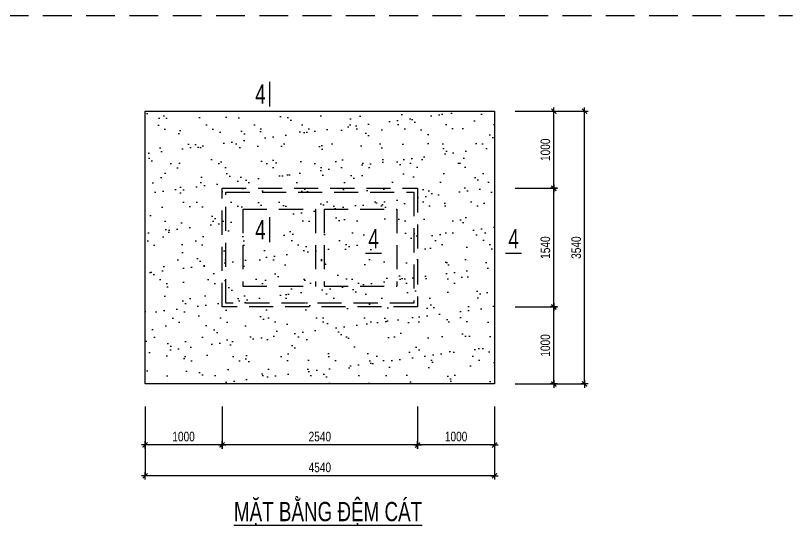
# Model space of a CAD drawing. Extents: x 1229855 to 1302267, y 1135177 to 1201195.
# Drawn here: x 1287075 to 1297167, y 1142936 to 1149554 of the extents above; entities that cross this region are included whole.
import ezdxf
from ezdxf.enums import TextEntityAlignment as Align

# ---------------------------------------------------------------- set-up
doc = ezdxf.new("R2010")
doc.units = 0
doc.header["$LTSCALE"] = 25
doc.header["$MEASUREMENT"] = 0
doc.header["$PDMODE"] = 98
doc.linetypes.add('HIDDEN', pattern=[0.375, 0.25, -0.125])
doc.layers.get('DEFPOINTS').update_dxf_attribs({"linetype": 'CONTINUOUS'})
for name, color, linetype in [('02.CDC.DIM', 1, 'CONTINUOUS'), ('CDC.02.DIM', 1, 'CONTINUOUS'), ('CDC.03.BORDER', 3, 'CONTINUOUS'), ('CDC.04.HIDDEN', 8, 'HIDDEN'), ('CDC.06.TEXT', 2, 'CONTINUOUS'), ('CDC.10.HATCH', 251, 'CONTINUOUS')]:
    doc.layers.add(name, color=color, linetype=linetype)
doc.styles.add('1', font='arial.ttf', dxfattribs={"width": 0.75})
doc.styles.add('KCS_SMTEXT', font='arial.ttf', dxfattribs={"width": 0.7})
doc.dimstyles.new('DX2', dxfattribs={"dimscale": 0.5, "dimtxt": 250, "dimasz": 0.8, "dimexe": 0, "dimexo": 0, "dimgap": 90, "dimtad": 1, "dimdec": 0, "dimzin": 13, "dimdsep": 46, "dimtxsty": '1', "dimblk1": 'CHEO', "dimblk2": 'CHEO', "dimsah": 1, "dimcen": 0, "dimclrd": 256, "dimclre": 256, "dimclrt": 2, "dimadec": 0, "dimazin": 0, "dimtfac": 1, "dimtdec": 0, "dimtix": 1, "dimtmove": 2, "dimatfit": 3, "dimldrblk": 'CHEO', "dimfxl": 1, "dimtolj": 1, "dimtzin": 13, "dimarcsym": 0})

# ---------------------------------------------------------------- blocks, each defined once
blk = doc.blocks.new('CHEO')
at = {"layer": '02.CDC.DIM'}
for points in [[(-121, 0), (121, 0)], [(0, 121), (0, -121)]]:
    blk.add_lwpolyline(points, dxfattribs=at)
at = {"layer": '02.CDC.DIM', "color": 2, "const_width": 40}
blk.add_lwpolyline([(80, 80), (-80, -81)], dxfattribs=at)
blk = doc.blocks.new('*D171')
at = {"layer": 'CDC.02.DIM', "lineweight": -2, "ltscale": 3, "transparency": 16777216}
for p, q in [((1288758, 1144480), (1288758, 1143580)), ((1293298, 1144480), (1293298, 1143580)), ((1293298, 1143580), (1288758, 1143580))]:
    blk.add_line(p, q, dxfattribs=at)
at = {"layer": 'DEFPOINTS', "color": 0, "ltscale": 3, "transparency": 16777216}
for p in [(1288758, 1144480), (1293298, 1144480), (1288758, 1143580)]:
    blk.add_point(p, dxfattribs=at)
at = {"layer": 'CDC.02.DIM', "lineweight": -2, "ltscale": 3, "transparency": 16777216, "xscale": 0.4, "yscale": 0.4, "zscale": 0.4, "rotation": 180}
blk.add_blockref('CHEO', (1288758, 1143580), dxfattribs=at)
at = {"layer": 'CDC.02.DIM', "lineweight": -2, "ltscale": 3, "transparency": 16777216, "xscale": 0.4, "yscale": 0.4, "zscale": 0.4}
blk.add_blockref('CHEO', (1293298, 1143580), dxfattribs=at)
at = {"layer": 'CDC.02.DIM', "color": 2, "ltscale": 3, "transparency": 16777216, "insert": (1291028, 1143689), "char_height": 125, "attachment_point": 5, "style": '1'}
blk.add_mtext('\\A1;4540', dxfattribs=at)
blk = doc.blocks.new('*D172')
at = {"layer": 'CDC.02.DIM', "lineweight": -2, "ltscale": 3, "transparency": 16777216}
for p, q in [((1293567, 1147312), (1294067, 1147312)), ((1294067, 1145772), (1294067, 1147311)), ((1293567, 1145772), (1294067, 1145772))]:
    blk.add_line(p, q, dxfattribs=at)
at = {"layer": 'DEFPOINTS', "color": 0, "ltscale": 3, "transparency": 16777216}
for p in [(1293567, 1147312), (1294067, 1147312), (1293567, 1145772)]:
    blk.add_point(p, dxfattribs=at)
at = {"layer": 'CDC.02.DIM', "lineweight": -2, "ltscale": 3, "transparency": 16777216, "xscale": 0.4, "yscale": 0.4, "zscale": 0.4}
for p, rotation in [((1294067, 1147312), 90), ((1294067, 1145772), 270)]:
    blk.add_blockref('CHEO', p, dxfattribs=dict(at, rotation=rotation))
at = {"layer": 'CDC.02.DIM', "color": 2, "ltscale": 3, "transparency": 16777216, "insert": (1293958, 1146542), "char_height": 125, "attachment_point": 5, "rotation": 90, "style": '1'}
blk.add_mtext('\\A1;1540', dxfattribs=at)
blk = doc.blocks.new('*D173')
at = {"layer": 'CDC.02.DIM', "lineweight": -2, "ltscale": 3, "transparency": 16777216}
for p, q in [((1293567, 1148312), (1294467, 1148312)), ((1294467, 1144772), (1294467, 1148311)), ((1293567, 1144772), (1294467, 1144772))]:
    blk.add_line(p, q, dxfattribs=at)
at = {"layer": 'DEFPOINTS', "color": 0, "ltscale": 3, "transparency": 16777216}
for p in [(1293567, 1148312), (1294467, 1148312), (1293567, 1144772)]:
    blk.add_point(p, dxfattribs=at)
at = {"layer": 'CDC.02.DIM', "lineweight": -2, "ltscale": 3, "transparency": 16777216, "xscale": 0.4, "yscale": 0.4, "zscale": 0.4}
for p, rotation in [((1294467, 1148312), 90), ((1294467, 1144772), 270)]:
    blk.add_blockref('CHEO', p, dxfattribs=dict(at, rotation=rotation))
at = {"layer": 'CDC.02.DIM', "color": 2, "ltscale": 3, "transparency": 16777216, "insert": (1294358, 1146542), "char_height": 125, "attachment_point": 5, "rotation": 90, "style": '1'}
blk.add_mtext('\\A1;3540', dxfattribs=at)
blk = doc.blocks.new('*D174')
at = {"layer": 'CDC.02.DIM', "lineweight": -2, "ltscale": 3, "transparency": 16777216}
for p, q in [((1289758, 1144480), (1289758, 1143980)), ((1292298, 1144480), (1292298, 1143980)), ((1292298, 1143980), (1289758, 1143980))]:
    blk.add_line(p, q, dxfattribs=at)
at = {"layer": 'DEFPOINTS', "color": 0, "ltscale": 3, "transparency": 16777216}
for p in [(1289758, 1144480), (1292298, 1144480), (1289758, 1143980)]:
    blk.add_point(p, dxfattribs=at)
at = {"layer": 'CDC.02.DIM', "lineweight": -2, "ltscale": 3, "transparency": 16777216, "xscale": 0.4, "yscale": 0.4, "zscale": 0.4, "rotation": 180}
blk.add_blockref('CHEO', (1289758, 1143980), dxfattribs=at)
at = {"layer": 'CDC.02.DIM', "lineweight": -2, "ltscale": 3, "transparency": 16777216, "xscale": 0.4, "yscale": 0.4, "zscale": 0.4}
blk.add_blockref('CHEO', (1292298, 1143980), dxfattribs=at)
at = {"layer": 'CDC.02.DIM', "color": 2, "ltscale": 3, "transparency": 16777216, "insert": (1291028, 1144089), "char_height": 125, "attachment_point": 5, "style": '1'}
blk.add_mtext('\\A1;2540', dxfattribs=at)
blk = doc.blocks.new('*D175')
at = {"layer": 'CDC.02.DIM', "lineweight": -2, "ltscale": 3, "transparency": 16777216}
for p, q in [((1288758, 1144480), (1288758, 1143980)), ((1289758, 1144480), (1289758, 1143980)), ((1289758, 1143980), (1288758, 1143980))]:
    blk.add_line(p, q, dxfattribs=at)
at = {"layer": 'DEFPOINTS', "color": 0, "ltscale": 3, "transparency": 16777216}
for p in [(1288758, 1144480), (1289758, 1144480), (1288758, 1143980)]:
    blk.add_point(p, dxfattribs=at)
at = {"layer": 'CDC.02.DIM', "lineweight": -2, "ltscale": 3, "transparency": 16777216, "xscale": 0.4, "yscale": 0.4, "zscale": 0.4, "rotation": 180}
blk.add_blockref('CHEO', (1288758, 1143980), dxfattribs=at)
at = {"layer": 'CDC.02.DIM', "lineweight": -2, "ltscale": 3, "transparency": 16777216, "xscale": 0.4, "yscale": 0.4, "zscale": 0.4}
blk.add_blockref('CHEO', (1289758, 1143980), dxfattribs=at)
at = {"layer": 'CDC.02.DIM', "color": 2, "ltscale": 3, "transparency": 16777216, "insert": (1289258, 1144089), "char_height": 125, "attachment_point": 5, "style": '1'}
blk.add_mtext('\\A1;1000', dxfattribs=at)
blk = doc.blocks.new('*D176')
at = {"layer": 'CDC.02.DIM', "lineweight": -2, "ltscale": 3, "transparency": 16777216}
for p, q in [((1292298, 1144480), (1292298, 1143980)), ((1293298, 1144480), (1293298, 1143980)), ((1293298, 1143980), (1292298, 1143980))]:
    blk.add_line(p, q, dxfattribs=at)
at = {"layer": 'DEFPOINTS', "color": 0, "ltscale": 3, "transparency": 16777216}
for p in [(1292298, 1144480), (1293298, 1144480), (1292298, 1143980)]:
    blk.add_point(p, dxfattribs=at)
at = {"layer": 'CDC.02.DIM', "lineweight": -2, "ltscale": 3, "transparency": 16777216, "xscale": 0.4, "yscale": 0.4, "zscale": 0.4, "rotation": 180}
blk.add_blockref('CHEO', (1292298, 1143980), dxfattribs=at)
at = {"layer": 'CDC.02.DIM', "lineweight": -2, "ltscale": 3, "transparency": 16777216, "xscale": 0.4, "yscale": 0.4, "zscale": 0.4}
blk.add_blockref('CHEO', (1293298, 1143980), dxfattribs=at)
at = {"layer": 'CDC.02.DIM', "color": 2, "ltscale": 3, "transparency": 16777216, "insert": (1292798, 1144089), "char_height": 125, "attachment_point": 5, "style": '1'}
blk.add_mtext('\\A1;1000', dxfattribs=at)
blk = doc.blocks.new('*D177')
at = {"layer": 'CDC.02.DIM', "lineweight": -2, "ltscale": 3, "transparency": 16777216}
for p, q in [((1293567, 1148312), (1294067, 1148312)), ((1294067, 1147312), (1294067, 1148311)), ((1293567, 1147312), (1294067, 1147312))]:
    blk.add_line(p, q, dxfattribs=at)
at = {"layer": 'DEFPOINTS', "color": 0, "ltscale": 3, "transparency": 16777216}
for p in [(1293567, 1148312), (1294067, 1148312), (1293567, 1147312)]:
    blk.add_point(p, dxfattribs=at)
at = {"layer": 'CDC.02.DIM', "lineweight": -2, "ltscale": 3, "transparency": 16777216, "xscale": 0.4, "yscale": 0.4, "zscale": 0.4}
for p, rotation in [((1294067, 1148312), 90), ((1294067, 1147312), 270)]:
    blk.add_blockref('CHEO', p, dxfattribs=dict(at, rotation=rotation))
at = {"layer": 'CDC.02.DIM', "color": 2, "ltscale": 3, "transparency": 16777216, "insert": (1293958, 1147812), "char_height": 125, "attachment_point": 5, "rotation": 90, "style": '1'}
blk.add_mtext('\\A1;1000', dxfattribs=at)
blk = doc.blocks.new('*D178')
at = {"layer": 'CDC.02.DIM', "lineweight": -2, "ltscale": 3, "transparency": 16777216}
for p, q in [((1293567, 1145772), (1294067, 1145772)), ((1294067, 1144772), (1294067, 1145771)), ((1293567, 1144772), (1294067, 1144772))]:
    blk.add_line(p, q, dxfattribs=at)
at = {"layer": 'DEFPOINTS', "color": 0, "ltscale": 3, "transparency": 16777216}
for p in [(1293567, 1145772), (1294067, 1145772), (1293567, 1144772)]:
    blk.add_point(p, dxfattribs=at)
at = {"layer": 'CDC.02.DIM', "lineweight": -2, "ltscale": 3, "transparency": 16777216, "xscale": 0.4, "yscale": 0.4, "zscale": 0.4}
for p, rotation in [((1294067, 1145772), 90), ((1294067, 1144772), 270)]:
    blk.add_blockref('CHEO', p, dxfattribs=dict(at, rotation=rotation))
at = {"layer": 'CDC.02.DIM', "color": 2, "ltscale": 3, "transparency": 16777216, "insert": (1293958, 1145272), "char_height": 125, "attachment_point": 5, "rotation": 90, "style": '1'}
blk.add_mtext('\\A1;1000', dxfattribs=at)

msp = doc.modelspace()

# ---------------------------------------------------------------- hatches: boundary and pattern name
at = {"layer": 'CDC.10.HATCH', "ltscale": 2}
h = msp.add_hatch(dxfattribs=at)
h.set_pattern_fill('AR-SAND', color=256, scale=200, style=0)
h.set_pattern_definition([(37.5, (1032960.56, 1409248.78), (-12.59867, 385.36475), [0, -304, 0, -340, 0, -325]), (7.5, (1032960.56, 1409248.8), (353.95534, 564.4292), [0, -164, 0, -274, 0, -105]), (327.5, (1032714.56, 1409248.78), (622.82837, 1.1318), [0, -100, 0, -360, 0, -470]), (317.5, (1032714.56, 1409248.8), (601.2253, 175.5351), [0, -50, 0, -236, 0, -270])])
h.paths.add_polyline_path([(1293298, 1148311.82), (1288758, 1148311.82), (1288758, 1144771.82), (1293298, 1144771.82)])
h.paths.add_polyline_path([(1291708.66, 1146387.51), (1292056.19, 1146387.51), (1292056.19, 1146853.03), (1291708.66, 1146853.03)], flags=16)
h.paths.add_polyline_path([(1290068.33, 1146532.11), (1290454.71, 1146532.11), (1290454.71, 1146981.88), (1290068.33, 1146981.88)], flags=16)

# ---------------------------------------------------------------- linework, layer by layer
at = {"layer": 'CDC.03.BORDER'}
msp.add_lwpolyline([(1288758, 1144771.82), (1288758, 1148311.82), (1293298, 1148311.82), (1293298, 1144771.82)], close=True, dxfattribs=at)
at = {"layer": 'CDC.04.HIDDEN', "linetype": 'HIDDEN', "ltscale": 60}
msp.add_line((1262117.07, 1149554.31), (1297167.07, 1149554.31), dxfattribs=at)
at = {"layer": 'CDC.04.HIDDEN', "linetype": 'HIDDEN', "ltscale": 50}
for p, q in [((1290028, 1147041.82), (1290973, 1147041.82)), ((1290028, 1147041.82), (1290028, 1146041.82)), ((1290973, 1147041.82), (1290973, 1146041.82)), ((1291083, 1147041.82), (1292028, 1147041.82)), ((1291083, 1147041.82), (1291083, 1146041.82)), ((1292028, 1147041.82), (1292028, 1146041.82)), ((1290028, 1146041.82), (1290973, 1146041.82)), ((1291083, 1146041.82), (1292028, 1146041.82))]:
    msp.add_line(p, q, dxfattribs=at)
for points in [[(1289758, 1145771.82), (1289758, 1147311.82), (1292298, 1147311.82), (1292298, 1145771.82)], [(1289808, 1145821.82), (1289808, 1147261.82), (1292248, 1147261.82), (1292248, 1145821.82)]]:
    msp.add_lwpolyline(points, close=True, dxfattribs=at)
at = {"layer": 'CDC.06.TEXT'}
for p, q in [((1290372.85, 1148696.07), (1290372.85, 1148372.75)), ((1290372.85, 1146936.09), (1290372.85, 1146612.77)), ((1291622.56, 1146468.85), (1291830.64, 1146468.85)), ((1293441.42, 1146468.85), (1293649.49, 1146468.85))]:
    msp.add_line(p, q, dxfattribs=at)

# ---------------------------------------------------------------- texts
at = {"layer": 'CDC.06.TEXT', "style": 'KCS_SMTEXT', "width": 0.7}
for p in [(1290256.52, 1148535.31), (1290256.52, 1146775.32), (1291726.02, 1146658.45), (1293544.87, 1146658.45)]:
    msp.add_text('4', height=250, dxfattribs=at).set_placement(p, align=Align.MIDDLE)
msp.add_text('%%UMẶT BẰNG ĐỆM CÁT', height=250, dxfattribs=at).set_placement((1291134.48, 1142990.89), align=Align.CENTER)

# ---------------------------------------------------------------- dimensions: what is measured, and where the dimension line sits
at = {"layer": 'CDC.02.DIM', "ltscale": 3}
for p1, p2, distance, picture, middle in [((1293566.94, 1144771.82), (1293566.94, 1148311.82), -900, '*D173', (1294358.07, 1146541.82)), ((1293566.94, 1147311.82), (1293566.94, 1148311.82), -500, '*D177', (1293958.12, 1147811.82)), ((1293566.94, 1145771.82), (1293566.94, 1147311.82), -500, '*D172', (1293958.12, 1146541.82)), ((1293566.94, 1144771.82), (1293566.94, 1145771.82), -500, '*D178', (1293958.12, 1145271.82)), ((1293298, 1144480), (1288758, 1144480), 900, '*D171', (1291028, 1143688.82)), ((1289758, 1144480), (1288758, 1144480), 500, '*D175', (1289258, 1144088.82)), ((1292298, 1144480), (1289758, 1144480), 500, '*D174', (1291028, 1144088.82)), ((1293298, 1144480), (1292298, 1144480), 500, '*D176', (1292798, 1144088.82))]:
    dim = msp.add_aligned_dim(p1=p1, p2=p2, distance=distance, dimstyle='DX2', dxfattribs=at)
    dim.commit()
    dim.dimension.update_dxf_attribs({"geometry": picture, "text_midpoint": middle})

doc.saveas('drawing.dxf')
